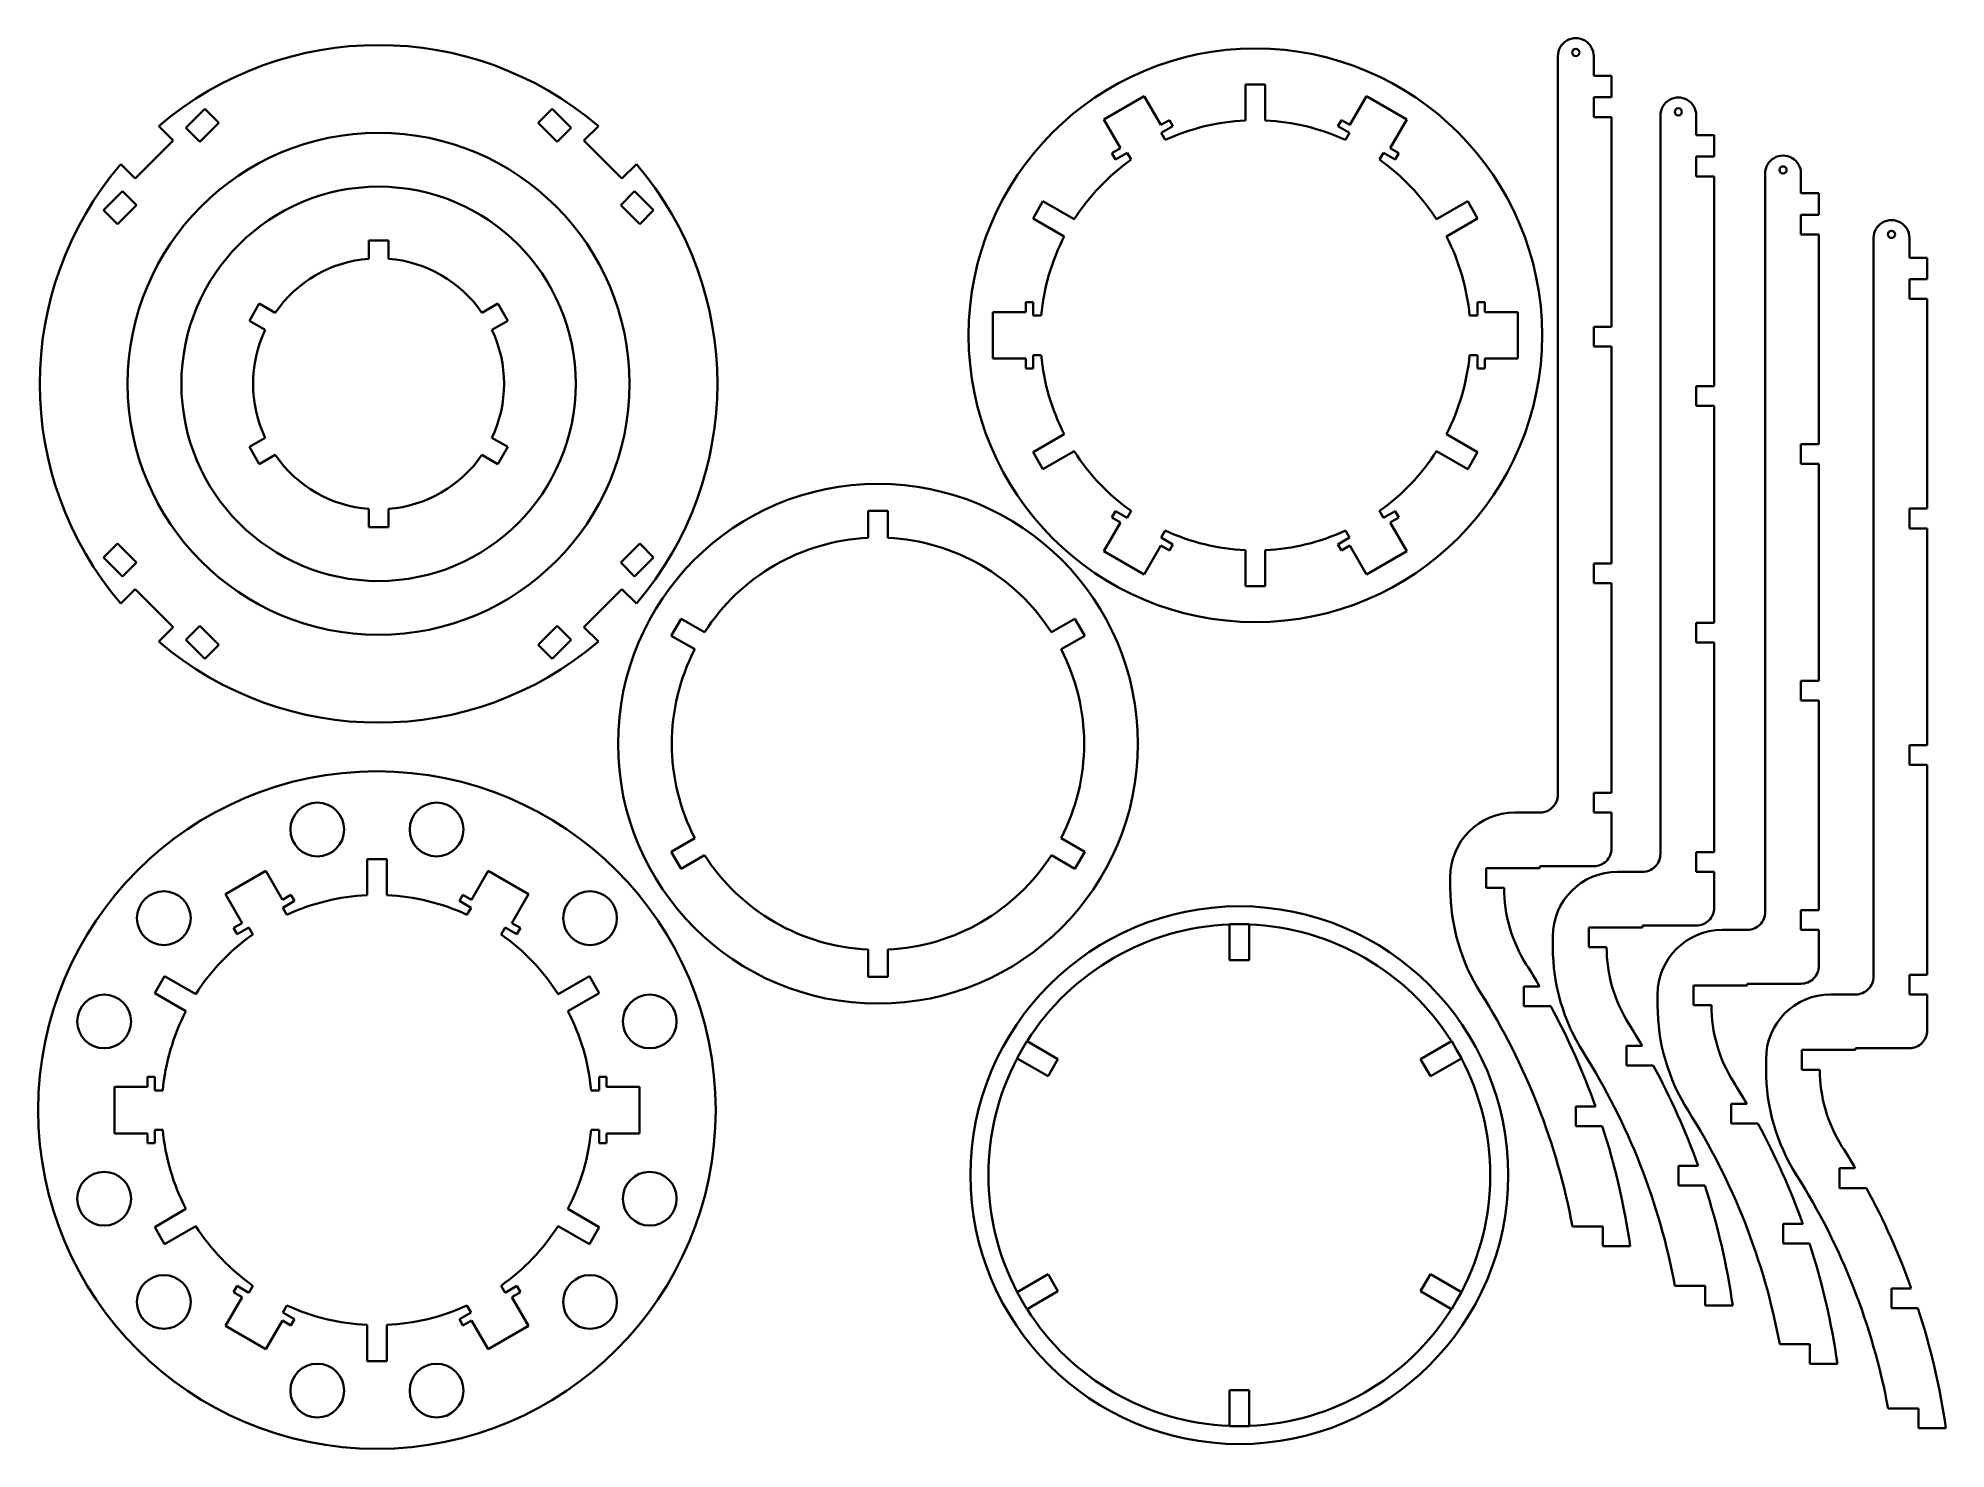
# Model space of a CAD drawing. Extents: x 4 to 536, y 23 to 417.
import ezdxf

# ---------------------------------------------------------------- set-up
doc = ezdxf.new("R2010")
doc.units = 0

msp = doc.modelspace()

# ---------------------------------------------------------------- linework, layer by layer
at = {"color": 7, "lineweight": 35}
for p, q in [((427.865021, 205.718552), (427.865021, 411.718567)), ((442.865021, 336.218567), (442.865021, 394.718567)), ((456.472473, 189.163193), (456.472473, 395.163208)), ((471.472473, 319.663208), (471.472473, 378.163208)), ((485.680756, 172.958008), (485.680756, 378.958008)), ((500.680756, 303.458008), (500.680756, 361.958008)), ((515.924377, 154.974762), (515.924377, 360.974762)), ((530.924377, 285.474762), (530.924377, 343.974762)), ((442.865021, 270.218567), (442.865021, 330.718567)), ((471.472473, 253.663193), (471.472473, 314.163208)), ((500.680756, 237.458008), (500.680756, 297.958008)), ((530.924377, 219.474762), (530.924377, 279.974762)), ((442.865021, 206.218552), (442.865021, 264.718567)), ((471.472473, 189.663193), (471.472473, 248.163193)), ((500.680756, 173.458008), (500.680756, 231.958008)), ((530.924377, 155.474762), (530.924377, 213.974762))]:
    msp.add_line(p, q, dxfattribs=at)
at = {"color": 7, "lineweight": 35, "ltscale": 0.1375}
for p, q in [((437.865021, 411.718567), (437.865021, 406.218567)), ((437.865021, 400.218567), (437.865021, 394.718567)), ((466.472473, 395.163208), (466.472473, 389.663208)), ((466.472473, 383.663208), (466.472473, 378.163208)), ((495.680756, 378.958008), (495.680756, 373.458008)), ((495.680756, 367.458008), (495.680756, 361.958008)), ((525.924377, 360.974762), (525.924377, 355.474762)), ((525.924377, 349.474762), (525.924377, 343.974762)), ((437.865021, 336.218567), (437.865021, 330.718567)), ((466.472473, 319.663208), (466.472473, 314.163208)), ((495.680756, 303.458008), (495.680756, 297.958008)), ((525.924377, 285.474762), (525.924377, 279.974762)), ((437.865021, 270.218567), (437.865021, 264.718567)), ((466.472473, 253.663193), (466.472473, 248.163193)), ((495.680756, 237.458008), (495.680756, 231.958008)), ((525.924377, 219.474762), (525.924377, 213.974762)), ((437.865021, 206.218552), (437.865021, 200.718552)), ((466.472473, 189.663193), (466.472473, 184.163193)), ((407.865021, 179.718552), (407.865021, 185.218552)), ((495.680756, 173.458008), (495.680756, 167.958008)), ((436.472473, 163.163193), (436.472473, 168.663193)), ((525.924377, 155.474762), (525.924377, 149.974762)), ((418.365021, 152.218552), (418.365021, 146.718552)), ((465.680756, 146.958008), (465.680756, 152.458008)), ((446.972473, 135.663193), (446.972473, 130.163193)), ((495.924377, 128.974762), (495.924377, 134.474762)), ((432.865021, 118.718552), (432.865021, 113.218552)), ((476.180756, 119.458008), (476.180756, 113.958008)), ((461.472473, 102.163193), (461.472473, 96.663193)), ((506.424377, 101.474762), (506.424377, 95.974762)), ((440.365021, 79.718552), (440.365021, 85.218552)), ((490.680756, 85.958008), (490.680756, 80.458008)), ((468.972473, 63.163193), (468.972473, 68.663193)), ((520.924377, 67.974762), (520.924377, 62.474762)), ((498.180756, 46.958008), (498.180756, 52.458008)), ((528.424377, 28.974762), (528.424377, 34.474762))]:
    msp.add_line(p, q, dxfattribs=at)
at = {"color": 7, "lineweight": 35, "ltscale": 0.125}
for p, q in [((437.865021, 406.218567), (442.865021, 406.218567)), ((442.865021, 400.218567), (437.865021, 400.218567)), ((437.865021, 394.718567), (442.865021, 394.718567)), ((466.472473, 389.663208), (471.472473, 389.663208)), ((471.472473, 383.663208), (466.472473, 383.663208)), ((466.472473, 378.163208), (471.472473, 378.163208)), ((495.680756, 373.458008), (500.680756, 373.458008)), ((500.680756, 367.458008), (495.680756, 367.458008)), ((495.680756, 361.958008), (500.680756, 361.958008)), ((525.924377, 355.474762), (530.924377, 355.474762)), ((530.924377, 349.474762), (525.924377, 349.474762)), ((525.924377, 343.974762), (530.924377, 343.974762)), ((437.865021, 336.218567), (442.865021, 336.218567)), ((442.865021, 330.718567), (437.865021, 330.718567)), ((466.472473, 319.663208), (471.472473, 319.663208)), ((471.472473, 314.163208), (466.472473, 314.163208)), ((495.680756, 303.458008), (500.680756, 303.458008)), ((500.680756, 297.958008), (495.680756, 297.958008)), ((525.924377, 285.474762), (530.924377, 285.474762)), ((530.924377, 279.974762), (525.924377, 279.974762)), ((437.865021, 270.218567), (442.865021, 270.218567)), ((442.865021, 264.718567), (437.865021, 264.718567)), ((466.472473, 253.663193), (471.472473, 253.663193)), ((471.472473, 248.163193), (466.472473, 248.163193)), ((495.680756, 237.458008), (500.680756, 237.458008)), ((500.680756, 231.958008), (495.680756, 231.958008)), ((525.924377, 219.474762), (530.924377, 219.474762)), ((530.924377, 213.974762), (525.924377, 213.974762)), ((437.865021, 206.218552), (442.865021, 206.218552)), ((442.865021, 200.718552), (437.865021, 200.718552)), ((466.472473, 189.663193), (471.472473, 189.663193)), ((471.472473, 184.163193), (466.472473, 184.163193)), ((412.865021, 179.718552), (407.865021, 179.718552)), ((495.680756, 173.458008), (500.680756, 173.458008)), ((500.680756, 167.958008), (495.680756, 167.958008)), ((441.472473, 163.163193), (436.472473, 163.163193)), ((525.924377, 155.474762), (530.924377, 155.474762)), ((530.924377, 149.974762), (525.924377, 149.974762)), ((470.680756, 146.958008), (465.680756, 146.958008)), ((500.924377, 128.974762), (495.924377, 128.974762))]:
    msp.add_line(p, q, dxfattribs=at)
at = {"color": 7, "lineweight": 35, "ltscale": 0.15}
for p, q in [((442.865021, 400.218567), (442.865021, 406.218567)), ((471.472473, 383.663208), (471.472473, 389.663208)), ((500.680756, 367.458008), (500.680756, 373.458008)), ((530.924377, 349.474762), (530.924377, 355.474762))]:
    msp.add_line(p, q, dxfattribs=at)
at = {"color": 4, "lineweight": 35, "ltscale": 0.324999}
for p, q in [((312.489075, 400.516907), (301.230774, 394.016907)), ((385.739075, 394.016907), (374.480774, 400.516907)), ((301.230774, 273.644165), (312.489075, 267.144165)), ((374.480774, 267.144165), (385.739075, 273.644165))]:
    msp.add_line(p, q, dxfattribs=at)
at = {"color": 4, "lineweight": 35, "ltscale": 0.23125}
for p, q in [((317.114075, 392.506165), (312.489075, 400.516907)), ((369.855774, 392.506165), (374.480774, 400.516907)), ((305.855774, 386.006165), (301.230774, 394.016907)), ((381.114075, 386.006165), (385.739075, 394.016907)), ((279.484924, 340.330536), (270.234924, 340.330536)), ((407.484924, 340.330536), (416.734924, 340.330536)), ((279.484924, 327.330536), (270.234924, 327.330536)), ((407.484924, 327.330536), (416.734924, 327.330536)), ((305.855774, 281.654907), (301.230774, 273.644165)), ((381.114075, 281.654907), (385.739075, 273.644165)), ((317.114075, 275.154907), (312.489075, 267.144165)), ((369.855774, 275.154907), (374.480774, 267.144165)), ((72.097939, 176.392273), (67.472939, 184.403015)), ((124.839607, 176.392273), (129.4646, 184.403015)), ((60.839607, 169.892273), (56.214607, 177.903015)), ((136.097931, 169.892273), (140.722931, 177.903015)), ((34.468773, 124.216652), (25.218773, 124.216652)), ((162.468781, 124.216652), (171.718781, 124.216652)), ((34.468773, 111.216652), (25.218773, 111.216652)), ((162.468781, 111.216652), (171.718781, 111.216652)), ((60.839607, 65.541031), (56.214607, 57.530293)), ((136.097931, 65.541031), (140.722931, 57.530293)), ((72.097939, 59.041027), (67.472939, 51.030289)), ((124.839607, 59.041027), (129.4646, 51.030289))]:
    msp.add_line(p, q, dxfattribs=at)
at = {"color": 4, "lineweight": 35, "ltscale": 0.251576}
for p, q in [((340.734924, 393.767487), (340.734924, 403.830536)), ((346.234924, 403.830536), (346.234924, 393.767487)), ((284.238159, 371.212097), (292.953003, 366.180573)), ((394.016846, 366.180573), (402.731689, 371.212097)), ((290.203003, 361.41745), (281.488159, 366.448975)), ((405.481689, 366.448975), (396.766846, 361.41745)), ((281.488159, 301.212097), (290.203003, 306.243622)), ((396.766846, 306.243622), (405.481689, 301.212097)), ((292.953003, 301.480499), (284.238159, 296.448975)), ((402.731689, 296.448975), (394.016846, 301.480499)), ((340.734924, 263.830536), (340.734924, 273.893585)), ((346.234924, 273.893585), (346.234924, 263.830536)), ((95.718773, 177.653595), (95.718773, 187.716644)), ((101.218773, 187.716644), (101.218773, 177.653595)), ((39.221996, 155.098221), (47.936855, 150.066696)), ((149.000687, 150.066696), (157.715546, 155.098221)), ((45.186855, 145.303558), (36.471996, 150.335083)), ((160.465546, 150.335083), (151.750687, 145.303558)), ((36.471996, 85.098221), (45.186855, 90.129745)), ((47.936855, 85.366608), (39.221996, 80.335083)), ((157.715546, 80.335083), (149.000687, 85.366608)), ((151.750687, 90.129745), (160.465546, 85.098221)), ((95.718773, 47.716652), (95.718773, 57.779705)), ((101.218773, 57.779705), (101.218773, 47.716652))]:
    msp.add_line(p, q, dxfattribs=at)
at = {"color": 4, "lineweight": 35, "ltscale": 0.1375}
for p, q in [((340.734924, 403.830536), (346.234924, 403.830536)), ((50.488022, 397.016113), (54.37711, 393.127014)), ((147.361649, 397.016113), (143.472565, 393.127014)), ((49.073807, 387.8237), (45.184719, 391.712799)), ((148.775864, 387.8237), (152.664948, 391.712799)), ((31.396141, 370.146057), (27.50705, 374.035126)), ((166.453522, 370.146057), (170.342621, 374.035126)), ((22.203751, 368.731812), (26.092834, 364.842743)), ((175.64592, 368.731812), (171.756836, 364.842743)), ((281.488159, 366.448975), (284.238159, 371.212097)), ((402.731689, 371.212097), (405.481689, 366.448975)), ((101.674835, 360.295013), (96.174835, 360.295013)), ((65.658813, 342.676575), (62.908817, 337.913452)), ((134.940857, 337.913452), (132.190857, 342.676575)), ((62.908817, 302.676575), (65.658813, 297.913452)), ((132.190857, 297.913452), (134.940857, 302.676575)), ((284.238159, 296.448975), (281.488159, 301.212097)), ((405.481689, 301.212097), (402.731689, 296.448975)), ((235.47197, 284.903503), (240.97197, 284.903503)), ((96.174835, 280.295013), (101.674835, 280.295013)), ((22.203751, 271.858215), (26.092834, 275.747284)), ((175.64592, 271.858215), (171.756836, 275.747284)), ((31.396141, 270.44397), (27.50705, 266.554901)), ((166.453522, 270.44397), (170.342621, 266.554901)), ((346.234924, 263.830536), (340.734924, 263.830536)), ((49.073807, 252.766327), (45.184719, 248.877228)), ((148.775864, 252.766327), (152.664948, 248.877228)), ((180.555313, 250.021942), (183.305313, 254.785095)), ((293.138611, 254.785095), (295.888611, 250.021942)), ((50.488022, 243.573929), (54.37711, 247.463013)), ((147.361649, 243.573929), (143.472565, 247.463013)), ((95.718773, 187.716644), (101.218773, 187.716644)), ((183.305313, 185.021942), (180.555313, 189.785095)), ((295.888611, 189.785095), (293.138611, 185.021942)), ((36.471996, 150.335083), (39.221996, 155.098221)), ((157.715546, 155.098221), (160.465546, 150.335083)), ((240.97197, 154.903519), (235.47197, 154.903519)), ((341.758087, 159.554001), (336.258087, 159.554001)), ((288.42157, 131.935577), (285.67157, 127.172432)), ((392.344604, 127.172432), (389.594604, 131.935577)), ((39.221996, 80.335083), (36.471996, 85.098221)), ((160.465546, 85.098221), (157.715546, 80.335083)), ((285.67157, 71.93557), (288.42157, 67.172432)), ((389.594604, 67.172432), (392.344604, 71.93557)), ((101.218773, 47.716652), (95.718773, 47.716652)), ((336.258087, 39.554001), (341.758087, 39.554001))]:
    msp.add_line(p, q, dxfattribs=at)
at = {"color": 4, "lineweight": 35, "ltscale": 0.1875}
for p, q in [((50.488022, 397.016113), (45.184719, 391.712799)), ((152.664948, 391.712799), (147.361649, 397.016113)), ((49.073807, 387.8237), (54.37711, 393.127014)), ((143.472565, 393.127014), (148.775864, 387.8237)), ((27.50705, 374.035126), (22.203751, 368.731812)), ((175.64592, 368.731812), (170.342621, 374.035126)), ((26.092834, 364.842743), (31.396141, 370.146057)), ((166.453522, 370.146057), (171.756836, 364.842743)), ((22.203751, 271.858215), (27.50705, 266.554901)), ((31.396141, 270.44397), (26.092834, 275.747284)), ((171.756836, 275.747284), (166.453522, 270.44397)), ((170.342621, 266.554901), (175.64592, 271.858215)), ((54.37711, 247.463013), (49.073807, 252.766327)), ((148.775864, 252.766327), (143.472565, 247.463013)), ((45.184719, 248.877228), (50.488022, 243.573929)), ((147.361649, 243.573929), (152.664948, 248.877228))]:
    msp.add_line(p, q, dxfattribs=at)
at = {"color": 4, "lineweight": 35, "ltscale": 0.06875}
for p, q in [((319.495667, 393.881165), (317.114075, 392.506165)), ((367.474182, 393.881165), (369.855774, 392.506165)), ((303.474182, 384.631165), (305.855774, 386.006165)), ((383.495667, 384.631165), (381.114075, 386.006165)), ((279.484924, 343.080536), (279.484924, 340.330536)), ((407.484924, 343.080536), (407.484924, 340.330536)), ((279.484924, 324.580536), (279.484924, 327.330536)), ((407.484924, 324.580536), (407.484924, 327.330536)), ((303.474182, 283.029907), (305.855774, 281.654907)), ((383.495667, 283.029907), (381.114075, 281.654907)), ((319.495667, 273.779907), (317.114075, 275.154907)), ((367.474182, 273.779907), (369.855774, 275.154907)), ((74.479507, 177.767273), (72.097939, 176.392273)), ((122.458038, 177.767273), (124.839607, 176.392273)), ((58.458038, 168.517273), (60.839607, 169.892273)), ((138.479507, 168.517273), (136.097931, 169.892273)), ((336.258087, 169.554001), (339.008087, 169.554001)), ((339.008087, 169.554001), (341.758087, 169.554001)), ((277.011322, 132.172424), (278.386322, 134.554001)), ((278.386322, 134.554001), (279.761322, 136.935577)), ((398.254852, 136.935577), (399.629852, 134.554001)), ((399.629852, 134.554001), (401.004852, 132.172424)), ((34.468773, 126.966652), (34.468773, 124.216652)), ((162.468781, 126.966652), (162.468781, 124.216652)), ((34.468773, 108.466652), (34.468773, 111.216652)), ((162.468781, 108.466652), (162.468781, 111.216652)), ((58.458038, 66.916031), (60.839607, 65.541031)), ((138.479507, 66.916031), (136.097931, 65.541031)), ((278.386322, 64.554001), (277.011322, 66.93557)), ((279.761322, 62.172432), (278.386322, 64.554001)), ((399.629852, 64.554001), (398.254852, 62.172432)), ((401.004852, 66.93557), (399.629852, 64.554001)), ((74.479507, 57.666027), (72.097939, 59.041027)), ((122.458038, 57.666027), (124.839607, 59.041027)), ((339.008087, 29.554001), (336.258087, 29.554001)), ((341.758087, 29.554001), (339.008087, 29.554001))]:
    msp.add_line(p, q, dxfattribs=at)
at = {"color": 4, "lineweight": 35, "ltscale": 0.05}
for p, q in [((320.495667, 392.149109), (319.495667, 393.881165)), ((366.474182, 392.149109), (367.474182, 393.881165)), ((304.474182, 382.899109), (303.474182, 384.631165)), ((382.495667, 382.899109), (383.495667, 384.631165)), ((281.484924, 343.080536), (279.484924, 343.080536)), ((405.484924, 343.080536), (407.484924, 343.080536)), ((281.484924, 324.580536), (279.484924, 324.580536)), ((405.484924, 324.580536), (407.484924, 324.580536)), ((304.474182, 284.761963), (303.474182, 283.029907)), ((382.495667, 284.761963), (383.495667, 283.029907)), ((320.495667, 275.511963), (319.495667, 273.779907)), ((366.474182, 275.511963), (367.474182, 273.779907)), ((75.479507, 176.035233), (74.479507, 177.767273)), ((121.458038, 176.035233), (122.458038, 177.767273)), ((59.458038, 166.785233), (58.458038, 168.517273)), ((137.479507, 166.785233), (138.479507, 168.517273)), ((36.468773, 126.966652), (34.468773, 126.966652)), ((160.468781, 126.966652), (162.468781, 126.966652)), ((36.468773, 108.466652), (34.468773, 108.466652)), ((160.468781, 108.466652), (162.468781, 108.466652)), ((59.458038, 68.648071), (58.458038, 66.916031)), ((137.479507, 68.648071), (138.479507, 66.916031)), ((75.479507, 59.398075), (74.479507, 57.666027)), ((121.458038, 59.398075), (122.458038, 57.666027))]:
    msp.add_line(p, q, dxfattribs=at)
at = {"color": 7, "lineweight": 35, "ltscale": 0.142548}
for p, q in [((37.617325, 392.209106), (41.649185, 388.177246)), ((156.200485, 388.177246), (160.232346, 392.209106)), ((31.042587, 377.570679), (27.010727, 381.602539)), ((170.838943, 381.602539), (166.807083, 377.570679)), ((27.010727, 258.987488), (31.042587, 263.019348)), ((166.807083, 263.019348), (170.838943, 258.987488)), ((41.649185, 252.412766), (37.617325, 248.380905)), ((160.232346, 248.380905), (156.200485, 252.412766))]:
    msp.add_line(p, q, dxfattribs=at)
at = {"color": 4, "lineweight": 35, "ltscale": 0.09375}
for p, q in [((317.248077, 390.274109), (320.495667, 392.149109)), ((369.721771, 390.274109), (366.474182, 392.149109)), ((281.484924, 339.330536), (281.484924, 343.080536)), ((405.484924, 339.330536), (405.484924, 343.080536)), ((281.484924, 328.330536), (281.484924, 324.580536)), ((405.484924, 328.330536), (405.484924, 324.580536)), ((317.248077, 277.386963), (320.495667, 275.511963)), ((369.721771, 277.386963), (366.474182, 275.511963)), ((72.231911, 174.160233), (75.479507, 176.035233)), ((124.705635, 174.160233), (121.458038, 176.035233)), ((62.705635, 168.660233), (59.458038, 166.785233)), ((134.231903, 168.660233), (137.479507, 166.785233)), ((36.468773, 123.216652), (36.468773, 126.966652)), ((160.468781, 123.216652), (160.468781, 126.966652)), ((36.468773, 112.216652), (36.468773, 108.466652)), ((160.468781, 112.216652), (160.468781, 108.466652)), ((62.705635, 66.773071), (59.458038, 68.648071)), ((134.231903, 66.773071), (137.479507, 68.648071)), ((72.231911, 61.273075), (75.479507, 59.398075)), ((124.705635, 61.273075), (121.458038, 59.398075))]:
    msp.add_line(p, q, dxfattribs=at)
at = {"color": 4, "lineweight": 35, "ltscale": 0.056315}
for p, q in [((317.248077, 390.274109), (318.374359, 388.323303)), ((369.721771, 390.274109), (368.59549, 388.323303)), ((307.721802, 384.774109), (308.848083, 382.823303)), ((379.248047, 384.774109), (378.121765, 382.823303)), ((307.721802, 282.886963), (308.848083, 284.837769)), ((379.248047, 282.886963), (378.121765, 284.837769)), ((317.248077, 277.386963), (318.374359, 279.337769)), ((369.721771, 277.386963), (368.59549, 279.337769)), ((72.231911, 174.160233), (73.358223, 172.209412)), ((124.705635, 174.160233), (123.579323, 172.209412)), ((62.705635, 168.660233), (63.83194, 166.709412)), ((134.231903, 168.660233), (133.105606, 166.709412)), ((36.468773, 123.216652), (38.72139, 123.216652)), ((36.468773, 112.216652), (38.72139, 112.216652)), ((62.705635, 66.773071), (63.83194, 68.7239)), ((134.231903, 66.773071), (133.105606, 68.7239)), ((72.231911, 61.273075), (73.358223, 63.2239)), ((124.705635, 61.273075), (123.579323, 63.2239))]:
    msp.add_line(p, q, dxfattribs=at)
at = {"color": 7, "lineweight": 35, "ltscale": 0.374999}
for p, q in [((41.649185, 388.177246), (31.042587, 377.570679)), ((166.807083, 377.570679), (156.200485, 388.177246))]:
    msp.add_line(p, q, dxfattribs=at)
at = {"color": 4, "lineweight": 35, "ltscale": 0.093751}
for p, q in [((307.721802, 384.774109), (304.474182, 382.899109)), ((379.248047, 384.774109), (382.495667, 382.899109)), ((307.721802, 282.886963), (304.474182, 284.761963)), ((379.248047, 282.886963), (382.495667, 284.761963))]:
    msp.add_line(p, q, dxfattribs=at)
at = {"color": 4, "lineweight": 35, "ltscale": 0.127705}
for p, q in [((96.174835, 360.295013), (96.174835, 355.186798)), ((101.674835, 355.186798), (101.674835, 360.295013)), ((70.082657, 340.122498), (65.658813, 342.676575)), ((132.190857, 342.676575), (127.767014, 340.122498)), ((62.908817, 337.913452), (67.332657, 335.359344)), ((130.517014, 335.359344), (134.940857, 337.913452)), ((67.332657, 305.230682), (62.908817, 302.676575)), ((134.940857, 302.676575), (130.517014, 305.230682)), ((65.658813, 297.913452), (70.082657, 300.467529)), ((127.767014, 300.467529), (132.190857, 297.913452)), ((96.174835, 285.403229), (96.174835, 280.295013)), ((101.674835, 280.295013), (101.674835, 285.403229))]:
    msp.add_line(p, q, dxfattribs=at)
at = {"color": 4, "lineweight": 35, "ltscale": 0.325}
for p, q in [((270.234924, 340.330536), (270.234924, 327.330536)), ((416.734924, 327.330536), (416.734924, 340.330536)), ((67.472939, 184.403015), (56.214607, 177.903015)), ((140.722931, 177.903015), (129.4646, 184.403015)), ((25.218773, 124.216652), (25.218773, 111.216652)), ((171.718781, 111.216652), (171.718781, 124.216652)), ((56.214607, 57.530293), (67.472939, 51.030289)), ((129.4646, 51.030289), (140.722931, 57.530293))]:
    msp.add_line(p, q, dxfattribs=at)
at = {"color": 4, "lineweight": 35, "ltscale": 0.056316}
for p, q in [((281.484924, 339.330536), (283.737549, 339.330536)), ((405.484924, 339.330536), (403.2323, 339.330536)), ((281.484924, 328.330536), (283.737549, 328.330536)), ((405.484924, 328.330536), (403.2323, 328.330536)), ((160.468781, 123.216652), (158.216156, 123.216652)), ((160.468781, 112.216652), (158.216156, 112.216652))]:
    msp.add_line(p, q, dxfattribs=at)
at = {"color": 4, "lineweight": 35, "ltscale": 0.189145}
for p, q in [((235.47197, 277.337708), (235.47197, 284.903503)), ((240.97197, 284.903503), (240.97197, 277.337708)), ((183.305313, 254.785095), (189.857483, 251.002197)), ((286.586456, 251.002197), (293.138611, 254.785095)), ((187.107483, 246.239044), (180.555313, 250.021942)), ((295.888611, 250.021942), (289.336456, 246.239044)), ((180.555313, 189.785095), (187.107483, 193.567993)), ((289.336456, 193.567993), (295.888611, 189.785095)), ((189.857483, 188.80484), (183.305313, 185.021942)), ((293.138611, 185.021942), (286.586456, 188.80484)), ((235.47197, 154.903519), (235.47197, 162.469315)), ((240.97197, 162.469315), (240.97197, 154.903519))]:
    msp.add_line(p, q, dxfattribs=at)
at = {"color": 7, "lineweight": 35, "ltscale": 0.375}
for p, q in [((31.042587, 263.019348), (41.649185, 252.412766)), ((156.200485, 252.412766), (166.807083, 263.019348)), ((407.865021, 185.218552), (422.865021, 185.218552)), ((422.865021, 185.718552), (437.865021, 185.718552)), ((436.472473, 168.663193), (451.472473, 168.663193)), ((451.472473, 169.163193), (466.472473, 169.163193)), ((465.680756, 152.458008), (480.680756, 152.458008)), ((480.680756, 152.958008), (495.680756, 152.958008)), ((495.924377, 134.474762), (510.924377, 134.474762)), ((510.924377, 134.974762), (525.924377, 134.974762))]:
    msp.add_line(p, q, dxfattribs=at)
at = {"color": 7, "lineweight": 35, "ltscale": 0.175}
for p, q in [((415.865021, 200.718552), (422.865021, 200.718552)), ((444.472473, 184.163193), (451.472473, 184.163193)), ((473.680756, 167.958008), (480.680756, 167.958008)), ((503.924377, 149.974762), (510.924377, 149.974762))]:
    msp.add_line(p, q, dxfattribs=at)
at = {"color": 7, "lineweight": 35, "ltscale": 0.25}
for p, q in [((442.865021, 190.718552), (442.865021, 200.718552)), ((471.472473, 174.163193), (471.472473, 184.163193)), ((500.680756, 157.958008), (500.680756, 167.958008)), ((530.924377, 139.974762), (530.924377, 149.974762))]:
    msp.add_line(p, q, dxfattribs=at)
at = {"color": 7, "lineweight": 35, "ltscale": 0.075}
for p, q in [((397.865021, 179.718552), (397.865021, 182.718552)), ((426.472473, 163.163193), (426.472473, 166.163193)), ((455.680756, 146.958008), (455.680756, 149.958008)), ((485.924377, 128.974762), (485.924377, 131.974762))]:
    msp.add_line(p, q, dxfattribs=at)
at = {"color": 7, "lineweight": 35, "ltscale": 0.0125}
for p, q in [((422.865021, 185.218552), (422.865021, 185.718552)), ((451.472473, 168.663193), (451.472473, 169.163193)), ((480.680756, 152.458008), (480.680756, 152.958008)), ((510.924377, 134.474762), (510.924377, 134.974762))]:
    msp.add_line(p, q, dxfattribs=at)
at = {"color": 4, "lineweight": 35, "ltscale": 0.001351}
for p, q in [((336.258087, 169.499969), (336.258087, 169.554001)), ((341.758087, 169.554001), (341.758087, 169.499969)), ((279.761322, 136.935577), (279.808105, 136.908554)), ((398.208069, 136.908554), (398.254852, 136.935577)), ((277.011322, 66.93557), (277.058105, 66.962585)), ((400.958069, 66.962585), (401.004852, 66.93557)), ((279.808105, 62.199451), (279.761322, 62.172432)), ((398.254852, 62.172432), (398.208069, 62.199451)), ((336.258087, 29.554001), (336.258087, 29.60804)), ((341.758087, 29.60804), (341.758087, 29.554001))]:
    msp.add_line(p, q, dxfattribs=at)
at = {"color": 4, "lineweight": 35, "ltscale": 0.248649}
for p, q in [((336.258087, 169.499969), (336.258087, 159.554001)), ((341.758087, 169.499969), (341.758087, 159.554001)), ((279.808105, 136.908554), (288.42157, 131.935577)), ((389.594604, 131.935577), (398.208069, 136.908554)), ((285.67157, 127.172432), (277.058105, 132.145416)), ((400.958069, 132.145416), (392.344604, 127.172432)), ((277.058105, 66.962585), (285.67157, 71.93557)), ((392.344604, 71.93557), (400.958069, 66.962585)), ((288.42157, 67.172432), (279.808105, 62.199451)), ((398.208069, 62.199451), (389.594604, 67.172432)), ((336.258087, 29.60804), (336.258087, 39.554001)), ((341.758087, 29.60804), (341.758087, 39.554001))]:
    msp.add_line(p, q, dxfattribs=at)
at = {"color": 7, "lineweight": 35, "ltscale": 0.110337}
for p, q in [((418.365021, 152.218552), (422.778503, 152.218552)), ((446.972473, 135.663193), (451.385956, 135.663193)), ((476.180756, 119.458008), (480.594238, 119.458008)), ((506.424377, 101.474762), (510.83786, 101.474762))]:
    msp.add_line(p, q, dxfattribs=at)
at = {"color": 7, "lineweight": 35, "ltscale": 0.187702}
for p, q in [((425.873108, 146.718552), (418.365021, 146.718552)), ((454.48056, 130.163193), (446.972473, 130.163193)), ((483.688843, 113.958008), (476.180756, 113.958008))]:
    msp.add_line(p, q, dxfattribs=at)
at = {"color": 4, "lineweight": 35, "ltscale": 0.00135}
msp.add_line((277.058105, 132.145416), (277.011322, 132.172424), dxfattribs=at)
at = {"color": 30, "lineweight": 35, "ltscale": 0.00135}
msp.add_line((401.004852, 132.172424), (400.958069, 132.145416), dxfattribs=at)
at = {"color": 7, "lineweight": 35, "ltscale": 0.137797}
for p, q in [((432.865021, 118.718552), (438.376892, 118.718552)), ((490.680756, 85.958008), (496.192627, 85.958008))]:
    msp.add_line(p, q, dxfattribs=at)
at = {"color": 7, "lineweight": 35, "ltscale": 0.184698}
for p, q in [((440.25296, 113.218552), (432.865021, 113.218552)), ((468.860413, 96.663193), (461.472473, 96.663193)), ((498.068695, 80.458008), (490.680756, 80.458008)), ((528.312317, 62.474762), (520.924377, 62.474762))]:
    msp.add_line(p, q, dxfattribs=at)
at = {"color": 7, "lineweight": 35, "ltscale": 0.137798}
for p, q in [((461.472473, 102.163193), (466.984375, 102.163193)), ((520.924377, 67.974762), (526.436279, 67.974762))]:
    msp.add_line(p, q, dxfattribs=at)
at = {"color": 7, "lineweight": 35, "ltscale": 0.187703}
msp.add_line((513.932495, 95.974762), (506.424377, 95.974762), dxfattribs=at)
at = {"color": 7, "lineweight": 35, "ltscale": 0.210921}
for p, q in [((431.928192, 85.218552), (440.365021, 85.218552)), ((460.535645, 68.663193), (468.972473, 68.663193)), ((489.743927, 52.458008), (498.180756, 52.458008)), ((519.987549, 34.474762), (528.424377, 34.474762))]:
    msp.add_line(p, q, dxfattribs=at)
at = {"color": 7, "lineweight": 35, "ltscale": 0.191629}
for p, q in [((440.365021, 79.718552), (448.030182, 79.718552)), ((468.972473, 63.163193), (476.637634, 63.163193)), ((498.180756, 46.958008), (505.845917, 46.958008)), ((528.424377, 28.974762), (536.089539, 28.974762))]:
    msp.add_line(p, q, dxfattribs=at)
at = {"color": 7, "lineweight": 35}
for centre, radius in [((343.484924, 333.830536), 80), ((238.22197, 219.903519), 72.5), ((98.468773, 117.716652), 94.5), ((339.008087, 99.554001), 75)]:
    msp.add_circle(centre, radius, dxfattribs=at)
at = {"color": 4, "lineweight": 35}
for centre, radius in [((432.865021, 412.718567), 1), ((461.472473, 396.163208), 1), ((490.680756, 379.958008), 1), ((520.924377, 361.974762), 1), ((81.835838, 195.96846), 7.5), ((115.101707, 195.96846), 7.5), ((39.017185, 171.247101), 7.5), ((157.920364, 171.247101), 7.5), ((22.384254, 142.438019), 7.5), ((174.553284, 142.438019), 7.5), ((22.384254, 92.995293), 7.5), ((174.553284, 92.995293), 7.5), ((39.017185, 64.186203), 7.5), ((157.920364, 64.186203), 7.5), ((81.835838, 39.464844), 7.5), ((115.101707, 39.464844), 7.5)]:
    msp.add_circle(centre, radius, dxfattribs=at)
at = {"color": 6, "lineweight": 35}
for radius in [70, 55]:
    msp.add_circle((98.924835, 320.295013), radius, dxfattribs=at)
at = {"color": 7, "lineweight": 35}
for centre, radius, start, end in [((432.865021, 411.718567), 5, 0, 180.000005), ((98.924835, 320.295013), 94.5, 49.552073, 130.447925), ((461.472473, 395.163208), 5, 0, 180.000005), ((490.680756, 378.958008), 5, 0, 180.000005), ((98.924835, 320.295013), 94.5, 139.552076, 220.447924), ((98.924835, 320.295013), 94.5, 319.552071, 40.447929), ((520.924377, 360.974762), 5, 0, 180.000005), ((98.924835, 320.295013), 94.5, 229.552075, 310.447927), ((422.865021, 205.718552), 5, 269.999997, 360), ((415.865021, 182.718552), 18, 90.000003, 179.999995), ((437.865021, 190.718552), 5, 269.999997, 360), ((451.472473, 189.163193), 5, 269.999997, 360), ((444.472473, 166.163193), 18, 90.000003, 179.999995), ((452.865021, 179.718552), 55, 180.000005, 212.318715), ((452.865021, 179.718552), 40, 180.000005, 212.318715), ((466.472473, 174.163193), 5, 269.999997, 360), ((480.680756, 172.958008), 5, 269.999997, 360), ((473.680756, 149.958008), 18, 90.000003, 179.999995), ((481.472473, 163.163193), 55, 180.000005, 212.318715), ((481.472473, 163.163193), 40, 180.000005, 212.318715), ((250.044067, 51.407745), 200, 30.268578, 32.318713), ((495.680756, 157.958008), 5, 269.999997, 360), ((510.924377, 154.974762), 5, 269.999997, 360), ((250.044067, 51.407745), 185, 10.53063, 32.318713), ((503.924377, 131.974762), 18, 90.000003, 179.999995), ((250.044067, 51.407745), 200, 19.667067, 28.460584), ((510.680756, 146.958008), 55, 180.000005, 212.318715), ((510.680756, 146.958008), 40, 180.000005, 212.318715), ((278.65152, 34.852386), 200, 30.268578, 32.318713), ((525.924377, 139.974762), 5, 269.999997, 360), ((278.65152, 34.852386), 185, 10.53063, 32.318713), ((278.65152, 34.852386), 200, 19.667067, 28.460584), ((540.924377, 128.974762), 55, 180.000005, 212.318715), ((540.924377, 128.974762), 40, 180.000005, 212.318715), ((307.859802, 18.647202), 200, 30.268578, 32.318713), ((307.859802, 18.647202), 185, 10.53063, 32.318713), ((250.044067, 51.407745), 200, 8.137783, 18.002232), ((307.859802, 18.647202), 200, 19.667067, 28.460584), ((338.103424, 0.663956), 200, 30.268578, 32.318713), ((278.65152, 34.852386), 200, 8.137783, 18.002232), ((338.103424, 0.663956), 185, 10.53063, 32.318713), ((338.103424, 0.663956), 200, 19.667067, 28.460584), ((307.859802, 18.647202), 200, 8.137783, 18.002232), ((338.103424, 0.663956), 200, 8.137783, 18.002232)]:
    msp.add_arc(centre, radius, start, end, dxfattribs=at)
at = {"color": 4, "lineweight": 35}
for centre, radius, start, end in [((343.484924, 333.830536), 60, 92.626975, 114.740498), ((343.484924, 333.830536), 60, 65.259493, 87.373023), ((343.484924, 333.830536), 60, 125.259495, 147.373025), ((343.484924, 333.830536), 60, 32.626977, 54.740503), ((343.484924, 333.830536), 60, 152.626984, 174.7405), ((343.484924, 333.830536), 60, 5.259497, 27.373023), ((98.924835, 320.295013), 35, 94.506459, 145.493548), ((98.924835, 320.295013), 35, 34.506457, 85.493546), ((98.924835, 320.295013), 35, 154.506461, 205.493539), ((98.924835, 320.295013), 35, 334.506456, 25.493544), ((343.484924, 333.830536), 60, 185.2595, 207.373016), ((343.484924, 333.830536), 60, 332.626977, 354.740503), ((98.924835, 320.295013), 35, 214.506452, 265.493541), ((98.924835, 320.295013), 35, 274.506454, 325.493543), ((343.484924, 333.830536), 60, 212.626975, 234.740505), ((343.484924, 333.830536), 60, 305.259497, 327.373023), ((238.22197, 219.903519), 57.5, 92.741278, 147.258715), ((238.22197, 219.903519), 57.5, 32.74128, 87.25872), ((343.484924, 333.830536), 60, 245.259502, 267.373025), ((343.484924, 333.830536), 60, 272.626977, 294.740507), ((238.22197, 219.903519), 57.5, 152.74128, 207.25872), ((238.22197, 219.903519), 57.5, 332.741279, 27.258721), ((238.22197, 219.903519), 57.5, 212.741285, 267.258722), ((238.22197, 219.903519), 57.5, 272.74128, 327.25872), ((98.468773, 117.716652), 60, 92.626975, 114.740498), ((98.468773, 117.716652), 60, 65.259493, 87.373023), ((98.468773, 117.716652), 60, 125.259495, 147.373025), ((98.468773, 117.716652), 60, 32.626977, 54.740503), ((98.468773, 117.716652), 60, 152.626984, 174.7405), ((98.468773, 117.716652), 60, 5.259497, 27.373023), ((98.468773, 117.716652), 60, 185.2595, 207.373016), ((98.468773, 117.716652), 60, 332.626977, 354.740503), ((98.468773, 117.716652), 60, 212.626975, 234.740505), ((98.468773, 117.716652), 60, 305.259497, 327.373023), ((98.468773, 117.716652), 60, 245.259502, 267.373025), ((98.468773, 117.716652), 60, 272.626977, 294.740507)]:
    msp.add_arc(centre, radius, start, end, dxfattribs=at)
at = {"color": 6, "lineweight": 35}
for start, end in [(92.251486, 147.748507), (32.251487, 87.748513), (152.251487, 207.748513), (332.251486, 27.748514), (212.251493, 267.748514), (272.251487, 327.748513)]:
    msp.add_arc((339.008087, 99.554001), 70, start, end, dxfattribs=at)

doc.saveas('drawing.dxf')
